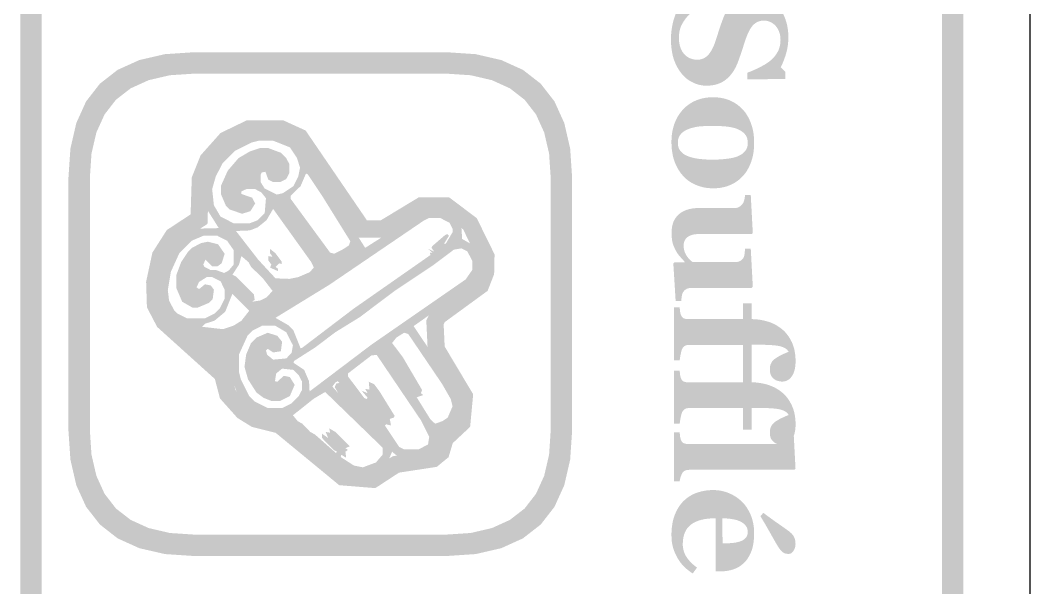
# Model space of a CAD drawing. Header units: millimetres. Extents: x 6 to 297, y 55 to 451.
# Drawn here: x 275.2 to 294.04, y 336.51 to 347.1 of the extents above; entities that cross this region are included whole.
import ezdxf

# ---------------------------------------------------------------- set-up
doc = ezdxf.new("R2010")
doc.units = ezdxf.units.MM
doc.layers.add('CUT', color=1, linetype='Continuous')
doc.layers.add('RASTER', color=7, linetype='Continuous')

msp = doc.modelspace()

# ---------------------------------------------------------------- hatches: boundary and pattern name
at = {"layer": 'RASTER'}
h = msp.add_hatch(color=7, dxfattribs=at)
h.paths.add_polyline_path([(290.6, 383), (291.116, 382.966), (291.563, 382.862), (291.941, 382.691), (292.25, 382.45), (292.491, 382.141), (292.663, 381.763), (292.766, 381.316), (292.8, 380.8), (292.8, 323.6), (292.766, 323.084), (292.662, 322.638), (292.491, 322.259), (292.25, 321.95), (291.941, 321.709), (291.563, 321.537), (291.116, 321.434), (290.6, 321.4), (277.4, 321.4), (276.884, 321.434), (276.438, 321.537), (276.059, 321.709), (275.75, 321.95), (275.509, 322.259), (275.338, 322.638), (275.234, 323.084), (275.2, 323.6), (275.2, 380.8), (275.234, 381.316), (275.338, 381.763), (275.509, 382.141), (275.75, 382.45), (276.059, 382.691), (276.438, 382.862), (276.884, 382.966), (277.4, 383)])
h.paths.add_polyline_path([(290.6, 382.6), (277.4, 382.6), (276.978, 382.572), (276.612, 382.488), (276.303, 382.347), (276.05, 382.15), (275.853, 381.897), (275.713, 381.588), (275.628, 381.222), (275.6, 380.8), (275.6, 323.6), (275.628, 323.178), (275.713, 322.813), (275.853, 322.503), (276.05, 322.25), (276.303, 322.053), (276.612, 321.912), (276.978, 321.828), (277.4, 321.8), (290.6, 321.8), (291.022, 321.828), (291.388, 321.912), (291.697, 322.053), (291.95, 322.25), (292.147, 322.503), (292.287, 322.813), (292.372, 323.178), (292.4, 323.6), (292.4, 380.8), (292.372, 381.222), (292.287, 381.588), (292.147, 381.897), (291.95, 382.15), (291.697, 382.347), (291.388, 382.488), (291.022, 382.572), (290.6, 382.6)], flags=0)
for points in [[(287.344, 346.738), (287.345, 346.785), (287.347, 346.831), (287.351, 346.877), (287.356, 346.922), (287.363, 346.966), (287.371, 347.009), (287.38, 347.051), (287.391, 347.093), (287.403, 347.133), (287.416, 347.172), (287.429, 347.209), (287.442, 347.245), (287.457, 347.279), (287.471, 347.312), (287.487, 347.343), (287.503, 347.372), (287.4, 347.473), (287.4, 347.597), (288.151, 347.617), (288.151, 347.491), (288.125, 347.48), (288.097, 347.468), (288.07, 347.455), (288.042, 347.442), (288.013, 347.428), (287.984, 347.414), (287.955, 347.398), (287.926, 347.382), (287.897, 347.365), (287.868, 347.348), (287.84, 347.33), (287.813, 347.311), (287.787, 347.292), (287.762, 347.272), (287.737, 347.251), (287.713, 347.23), (287.69, 347.207), (287.667, 347.184), (287.645, 347.16), (287.624, 347.135), (287.605, 347.11), (287.587, 347.084), (287.57, 347.057), (287.554, 347.03), (287.539, 347.002), (287.527, 346.972), (287.516, 346.942), (287.508, 346.91), (287.501, 346.877), (287.496, 346.843), (287.493, 346.808), (287.492, 346.771), (287.494, 346.723), (287.498, 346.677), (287.506, 346.635), (287.517, 346.595), (287.53, 346.559), (287.547, 346.525), (287.567, 346.494), (287.59, 346.466), (287.615, 346.441), (287.642, 346.419), (287.67, 346.401), (287.7, 346.386), (287.731, 346.375), (287.764, 346.366), (287.799, 346.361), (287.835, 346.36), (287.865, 346.361), (287.893, 346.365), (287.921, 346.372), (287.947, 346.382), (287.972, 346.395), (287.996, 346.41), (288.018, 346.429), (288.039, 346.45), (288.06, 346.474), (288.079, 346.501), (288.098, 346.531), (288.116, 346.565), (288.134, 346.601), (288.151, 346.641), (288.167, 346.683), (288.182, 346.729), (288.192, 346.759), (288.202, 346.789), (288.211, 346.818), (288.22, 346.847), (288.229, 346.875), (288.238, 346.902), (288.247, 346.929), (288.255, 346.955), (288.264, 346.981), (288.272, 347.006), (288.281, 347.031), (288.29, 347.055), (288.298, 347.079), (288.307, 347.103), (288.316, 347.126), (288.324, 347.149), (288.346, 347.2), (288.371, 347.247), (288.397, 347.291), (288.426, 347.332), (288.457, 347.369), (288.49, 347.403), (288.525, 347.433), (288.563, 347.46), (288.602, 347.484), (288.643, 347.505), (288.685, 347.523), (288.728, 347.537), (288.771, 347.548), (288.817, 347.556), (288.863, 347.561), (288.91, 347.562), (288.941, 347.561), (288.97, 347.559), (289, 347.555), (289.029, 347.549), (289.059, 347.542), (289.087, 347.533), (289.116, 347.522), (289.144, 347.51), (289.172, 347.496), (289.199, 347.48), (289.225, 347.463), (289.25, 347.445), (289.275, 347.425), (289.299, 347.403), (289.323, 347.38), (289.345, 347.356), (289.366, 347.331), (289.385, 347.304), (289.404, 347.276), (289.421, 347.246), (289.438, 347.214), (289.453, 347.18), (289.468, 347.145), (289.482, 347.108), (289.494, 347.07), (289.505, 347.031), (289.514, 346.991), (289.521, 346.951), (289.527, 346.909), (289.531, 346.867), (289.533, 346.824), (289.534, 346.78), (289.534, 346.737), (289.531, 346.695), (289.528, 346.654), (289.522, 346.613), (289.516, 346.573), (289.507, 346.533), (289.498, 346.494), (289.487, 346.456), (289.475, 346.42), (289.463, 346.385), (289.451, 346.352), (289.439, 346.322), (289.427, 346.293), (289.415, 346.266), (289.403, 346.242), (289.391, 346.219), (289.479, 346.13), (289.479, 346.002), (288.77, 345.991), (288.77, 346.117), (288.798, 346.128), (288.827, 346.139), (288.856, 346.152), (288.885, 346.164), (288.914, 346.177), (288.944, 346.191), (288.974, 346.205), (289.003, 346.22), (289.032, 346.235), (289.06, 346.25), (289.087, 346.265), (289.113, 346.281), (289.137, 346.297), (289.16, 346.312), (289.181, 346.329), (289.202, 346.345), (289.222, 346.363), (289.242, 346.382), (289.261, 346.402), (289.278, 346.422), (289.295, 346.443), (289.31, 346.465), (289.324, 346.487), (289.337, 346.511), (289.349, 346.534), (289.359, 346.559), (289.368, 346.585), (289.375, 346.612), (289.381, 346.64), (289.385, 346.669), (289.387, 346.699), (289.388, 346.73), (289.386, 346.769), (289.382, 346.806), (289.375, 346.841), (289.365, 346.874), (289.353, 346.905), (289.338, 346.935), (289.319, 346.963), (289.298, 346.989), (289.275, 347.012), (289.251, 347.033), (289.225, 347.05), (289.198, 347.064), (289.17, 347.075), (289.141, 347.083), (289.11, 347.088), (289.077, 347.089), (289.047, 347.088), (289.018, 347.084), (288.99, 347.077), (288.964, 347.067), (288.939, 347.055), (288.916, 347.04), (288.894, 347.022), (288.874, 347.002), (288.854, 346.979), (288.835, 346.952), (288.817, 346.923), (288.799, 346.89), (288.782, 346.855), (288.766, 346.816), (288.75, 346.775), (288.734, 346.73), (288.725, 346.703), (288.716, 346.676), (288.707, 346.648), (288.698, 346.621), (288.689, 346.593), (288.68, 346.565), (288.67, 346.537), (288.661, 346.509), (288.652, 346.481), (288.643, 346.454), (288.634, 346.428), (288.625, 346.403), (288.617, 346.378), (288.608, 346.354), (288.599, 346.331), (288.591, 346.308), (288.569, 346.257), (288.546, 346.209), (288.521, 346.163), (288.493, 346.121), (288.464, 346.083), (288.433, 346.047), (288.4, 346.015), (288.365, 345.985), (288.327, 345.959), (288.288, 345.937), (288.247, 345.918), (288.203, 345.902), (288.157, 345.89), (288.109, 345.882), (288.059, 345.877), (288.006, 345.875), (287.973, 345.876), (287.94, 345.879), (287.907, 345.884), (287.874, 345.891), (287.841, 345.899), (287.809, 345.91), (287.777, 345.923), (287.746, 345.938), (287.715, 345.954), (287.685, 345.972), (287.657, 345.991), (287.63, 346.012), (287.605, 346.034), (287.581, 346.057), (287.558, 346.082), (287.536, 346.108), (287.514, 346.138), (287.493, 346.169), (287.473, 346.201), (287.455, 346.234), (287.437, 346.269), (287.422, 346.304), (287.407, 346.341), (287.394, 346.379), (287.382, 346.418), (287.372, 346.459), (287.364, 346.501), (287.357, 346.545), (287.351, 346.591), (287.347, 346.638), (287.345, 346.687), (287.344, 346.738)], [(287.431, 341.86), (287.388, 342.558), (287.409, 342.58), (287.601, 342.58), (287.601, 342.589), (287.589, 342.602), (287.578, 342.614), (287.567, 342.626), (287.556, 342.638), (287.545, 342.651), (287.534, 342.663), (287.523, 342.675), (287.512, 342.687), (287.501, 342.699), (287.491, 342.712), (287.481, 342.725), (287.471, 342.739), (287.461, 342.753), (287.452, 342.768), (287.443, 342.784), (287.434, 342.8), (287.424, 342.819), (287.415, 342.837), (287.407, 342.855), (287.399, 342.873), (287.392, 342.89), (287.386, 342.908), (287.38, 342.925), (287.375, 342.941), (287.371, 342.959), (287.367, 342.979), (287.363, 343), (287.361, 343.023), (287.359, 343.049), (287.357, 343.076), (287.356, 343.105), (287.356, 343.136), (287.358, 343.189), (287.364, 343.24), (287.375, 343.287), (287.389, 343.331), (287.408, 343.372), (287.431, 343.409), (287.458, 343.444), (287.489, 343.475), (287.524, 343.502), (287.563, 343.526), (287.605, 343.547), (287.65, 343.563), (287.699, 343.576), (287.751, 343.585), (287.807, 343.591), (287.866, 343.593), (288.525, 343.593), (288.539, 343.593), (288.552, 343.594), (288.565, 343.596), (288.577, 343.598), (288.588, 343.601), (288.599, 343.605), (288.609, 343.609), (288.618, 343.615), (288.627, 343.62), (288.635, 343.626), (288.644, 343.633), (288.652, 343.64), (288.66, 343.648), (288.667, 343.656), (288.675, 343.664), (288.682, 343.673), (288.687, 343.681), (288.692, 343.689), (288.696, 343.698), (288.701, 343.707), (288.704, 343.717), (288.708, 343.727), (288.711, 343.738), (288.713, 343.749), (288.716, 343.761), (288.718, 343.772), (288.719, 343.783), (288.721, 343.794), (288.723, 343.804), (288.724, 343.815), (288.725, 343.825), (288.726, 343.834), (288.833, 343.834), (288.871, 343.124), (288.849, 343.108), (287.875, 343.108), (287.838, 343.107), (287.804, 343.104), (287.773, 343.1), (287.744, 343.093), (287.717, 343.085), (287.693, 343.075), (287.671, 343.063), (287.652, 343.05), (287.635, 343.035), (287.621, 343.018), (287.608, 343), (287.598, 342.981), (287.59, 342.961), (287.585, 342.939), (287.581, 342.916), (287.58, 342.891), (287.581, 342.865), (287.584, 342.84), (287.588, 342.816), (287.594, 342.792), (287.601, 342.769), (287.611, 342.747), (287.622, 342.725), (287.634, 342.704), (287.648, 342.684), (287.662, 342.666), (287.676, 342.648), (287.69, 342.633), (287.705, 342.618), (287.72, 342.605), (287.735, 342.594), (287.75, 342.583), (288.54, 342.583), (288.552, 342.584), (288.564, 342.584), (288.576, 342.586), (288.587, 342.588), (288.598, 342.591), (288.609, 342.594), (288.619, 342.598), (288.629, 342.602), (288.639, 342.607), (288.648, 342.613), (288.657, 342.619), (288.665, 342.626), (288.673, 342.633), (288.68, 342.641), (288.687, 342.649), (288.693, 342.658), (288.698, 342.665), (288.702, 342.673), (288.705, 342.681), (288.708, 342.69), (288.711, 342.7), (288.713, 342.71), (288.715, 342.722), (288.717, 342.733), (288.718, 342.746), (288.72, 342.758), (288.721, 342.771), (288.722, 342.783), (288.723, 342.796), (288.724, 342.808), (288.725, 342.821), (288.726, 342.834), (288.833, 342.834), (288.871, 342.123), (288.849, 342.101), (287.718, 342.101), (287.705, 342.101), (287.693, 342.1), (287.682, 342.098), (287.67, 342.096), (287.66, 342.093), (287.65, 342.09), (287.64, 342.086), (287.631, 342.081), (287.622, 342.075), (287.613, 342.069), (287.605, 342.063), (287.598, 342.056), (287.59, 342.048), (287.583, 342.039), (287.576, 342.03), (287.57, 342.021), (287.566, 342.014), (287.562, 342.006), (287.558, 341.998), (287.555, 341.989), (287.552, 341.979), (287.55, 341.97), (287.548, 341.959), (287.546, 341.948), (287.544, 341.937), (287.543, 341.926), (287.542, 341.915), (287.54, 341.904), (287.54, 341.893), (287.539, 341.882), (287.538, 341.871), (287.538, 341.86)], [(289.42, 340.355), (289.411, 340.355), (289.401, 340.356), (289.392, 340.357), (289.382, 340.358), (289.371, 340.36), (289.361, 340.362), (289.35, 340.364), (289.339, 340.367), (289.329, 340.37), (289.318, 340.374), (289.308, 340.378), (289.299, 340.382), (289.29, 340.387), (289.281, 340.393), (289.273, 340.399), (289.265, 340.405), (289.256, 340.413), (289.248, 340.421), (289.24, 340.429), (289.233, 340.438), (289.226, 340.446), (289.22, 340.455), (289.214, 340.465), (289.209, 340.474), (289.205, 340.484), (289.201, 340.495), (289.197, 340.508), (289.195, 340.522), (289.193, 340.536), (289.191, 340.552), (289.19, 340.57), (289.19, 340.588), (289.191, 340.616), (289.195, 340.643), (289.201, 340.668), (289.21, 340.691), (289.222, 340.713), (289.235, 340.734), (289.252, 340.753), (289.271, 340.77), (289.292, 340.786), (289.318, 340.803), (289.346, 340.82), (289.378, 340.838), (289.413, 340.856), (289.452, 340.874), (289.493, 340.892), (289.539, 340.91), (289.531, 340.925), (289.521, 340.938), (289.509, 340.951), (289.494, 340.964), (289.477, 340.975), (289.457, 340.986), (289.435, 340.996), (289.41, 341.006), (289.38, 341.014), (289.343, 341.022), (289.298, 341.028), (289.246, 341.033), (289.186, 341.037), (289.119, 341.04), (289.045, 341.042), (288.963, 341.042), (288.847, 341.042), (288.847, 340.638), (288.689, 340.638), (288.689, 341.039), (287.68, 341.039), (287.666, 341.039), (287.653, 341.038), (287.641, 341.036), (287.629, 341.033), (287.618, 341.029), (287.609, 341.025), (287.599, 341.019), (287.591, 341.013), (287.584, 341.006), (287.576, 340.999), (287.57, 340.991), (287.564, 340.983), (287.558, 340.974), (287.553, 340.964), (287.549, 340.955), (287.545, 340.944), (287.542, 340.935), (287.539, 340.925), (287.536, 340.915), (287.533, 340.903), (287.531, 340.892), (287.528, 340.879), (287.525, 340.866), (287.522, 340.852), (287.52, 340.838), (287.517, 340.824), (287.515, 340.811), (287.513, 340.798), (287.511, 340.785), (287.51, 340.773), (287.508, 340.761), (287.507, 340.749), (287.4, 340.749), (287.4, 341.738), (287.507, 341.738), (287.508, 341.729), (287.508, 341.719), (287.509, 341.71), (287.51, 341.701), (287.511, 341.691), (287.512, 341.682), (287.513, 341.673), (287.514, 341.664), (287.515, 341.655), (287.517, 341.647), (287.518, 341.638), (287.52, 341.63), (287.522, 341.622), (287.524, 341.615), (287.526, 341.607), (287.529, 341.6), (287.534, 341.589), (287.539, 341.579), (287.544, 341.569), (287.55, 341.561), (287.557, 341.554), (287.564, 341.547), (287.571, 341.541), (287.579, 341.537), (287.588, 341.533), (287.597, 341.529), (287.607, 341.526), (287.618, 341.524), (287.629, 341.522), (287.641, 341.521), (287.653, 341.52), (287.667, 341.52), (288.689, 341.52), (288.689, 341.817), (288.847, 341.817), (288.847, 341.52), (288.886, 341.519), (288.925, 341.517), (288.963, 341.513), (289.002, 341.508), (289.039, 341.502), (289.077, 341.494), (289.114, 341.485), (289.151, 341.474), (289.188, 341.462), (289.223, 341.449), (289.257, 341.433), (289.291, 341.417), (289.323, 341.398), (289.354, 341.378), (289.385, 341.357), (289.414, 341.334), (289.442, 341.31), (289.469, 341.284), (289.494, 341.256), (289.517, 341.227), (289.54, 341.196), (289.561, 341.162), (289.58, 341.127), (289.599, 341.091), (289.615, 341.052), (289.629, 341.012), (289.642, 340.97), (289.651, 340.927), (289.659, 340.881), (289.665, 340.835), (289.668, 340.786), (289.669, 340.736), (289.668, 340.692), (289.665, 340.65), (289.659, 340.611), (289.652, 340.575), (289.642, 340.541), (289.63, 340.51), (289.616, 340.481), (289.6, 340.455), (289.582, 340.432), (289.563, 340.411), (289.543, 340.394), (289.521, 340.38), (289.498, 340.369), (289.473, 340.361), (289.447, 340.357), (289.42, 340.355)], [(289.42, 339.176), (289.411, 339.176), (289.401, 339.177), (289.392, 339.178), (289.382, 339.179), (289.371, 339.181), (289.361, 339.183), (289.35, 339.185), (289.339, 339.188), (289.329, 339.191), (289.318, 339.195), (289.308, 339.199), (289.299, 339.203), (289.29, 339.208), (289.281, 339.214), (289.273, 339.22), (289.265, 339.226), (289.256, 339.234), (289.248, 339.242), (289.24, 339.25), (289.233, 339.258), (289.226, 339.267), (289.22, 339.276), (289.214, 339.285), (289.209, 339.295), (289.205, 339.305), (289.201, 339.316), (289.197, 339.329), (289.195, 339.342), (289.193, 339.357), (289.191, 339.373), (289.19, 339.391), (289.19, 339.409), (289.191, 339.437), (289.195, 339.464), (289.201, 339.489), (289.21, 339.512), (289.222, 339.534), (289.235, 339.555), (289.252, 339.573), (289.271, 339.591), (289.292, 339.607), (289.318, 339.624), (289.346, 339.641), (289.378, 339.659), (289.413, 339.676), (289.452, 339.694), (289.493, 339.713), (289.539, 339.731), (289.531, 339.746), (289.521, 339.759), (289.509, 339.772), (289.494, 339.784), (289.477, 339.796), (289.457, 339.807), (289.435, 339.817), (289.41, 339.826), (289.38, 339.835), (289.343, 339.842), (289.298, 339.849), (289.246, 339.854), (289.186, 339.858), (289.119, 339.861), (289.045, 339.863), (288.963, 339.863), (288.847, 339.863), (288.847, 339.459), (288.689, 339.459), (288.689, 339.86), (287.68, 339.86), (287.666, 339.86), (287.653, 339.859), (287.641, 339.856), (287.629, 339.854), (287.618, 339.85), (287.609, 339.845), (287.599, 339.84), (287.591, 339.834), (287.584, 339.827), (287.576, 339.82), (287.57, 339.812), (287.564, 339.803), (287.558, 339.795), (287.553, 339.785), (287.549, 339.775), (287.545, 339.765), (287.542, 339.756), (287.539, 339.746), (287.536, 339.735), (287.533, 339.724), (287.531, 339.712), (287.528, 339.7), (287.525, 339.687), (287.522, 339.673), (287.52, 339.659), (287.517, 339.645), (287.515, 339.631), (287.513, 339.618), (287.511, 339.606), (287.51, 339.594), (287.508, 339.582), (287.507, 339.57), (287.4, 339.57), (287.4, 340.559), (287.507, 340.559), (287.508, 340.549), (287.508, 340.54), (287.509, 340.531), (287.51, 340.521), (287.511, 340.512), (287.512, 340.503), (287.513, 340.494), (287.514, 340.485), (287.515, 340.476), (287.517, 340.467), (287.518, 340.459), (287.52, 340.451), (287.522, 340.443), (287.524, 340.436), (287.526, 340.428), (287.529, 340.421), (287.534, 340.41), (287.539, 340.4), (287.544, 340.39), (287.55, 340.382), (287.557, 340.374), (287.564, 340.368), (287.571, 340.362), (287.579, 340.357), (287.588, 340.354), (287.597, 340.35), (287.607, 340.347), (287.618, 340.345), (287.629, 340.343), (287.641, 340.342), (287.653, 340.341), (287.667, 340.341), (288.689, 340.341), (288.689, 340.638), (288.847, 340.638), (288.847, 340.341), (288.886, 340.34), (288.925, 340.338), (288.963, 340.334), (289.002, 340.329), (289.039, 340.323), (289.077, 340.315), (289.114, 340.306), (289.151, 340.295), (289.188, 340.283), (289.223, 340.269), (289.257, 340.254), (289.291, 340.237), (289.323, 340.219), (289.354, 340.199), (289.385, 340.178), (289.414, 340.155), (289.442, 340.131), (289.469, 340.105), (289.494, 340.077), (289.517, 340.048), (289.54, 340.016), (289.561, 339.983), (289.58, 339.948), (289.599, 339.911), (289.615, 339.873), (289.629, 339.833), (289.642, 339.791), (289.651, 339.747), (289.659, 339.702), (289.665, 339.655), (289.668, 339.607), (289.669, 339.557), (289.668, 339.513), (289.665, 339.471), (289.659, 339.432), (289.652, 339.396), (289.642, 339.362), (289.63, 339.331), (289.616, 339.302), (289.6, 339.276), (289.582, 339.252), (289.563, 339.232), (289.543, 339.215), (289.521, 339.201), (289.498, 339.19), (289.473, 339.182), (289.447, 339.178), (289.42, 339.176)], [(287.4, 338.491), (287.4, 339.409), (287.507, 339.409), (287.508, 339.399), (287.508, 339.39), (287.509, 339.381), (287.51, 339.371), (287.511, 339.362), (287.512, 339.353), (287.513, 339.344), (287.514, 339.335), (287.515, 339.326), (287.517, 339.318), (287.518, 339.309), (287.52, 339.301), (287.522, 339.293), (287.524, 339.286), (287.526, 339.278), (287.529, 339.271), (287.534, 339.26), (287.539, 339.25), (287.544, 339.24), (287.55, 339.232), (287.557, 339.224), (287.564, 339.218), (287.571, 339.212), (287.579, 339.208), (287.588, 339.204), (287.597, 339.2), (287.607, 339.197), (287.618, 339.195), (287.629, 339.193), (287.641, 339.192), (287.653, 339.191), (287.667, 339.191), (289.29, 339.191), (289.303, 339.191), (289.317, 339.192), (289.33, 339.194), (289.343, 339.196), (289.356, 339.2), (289.369, 339.203), (289.381, 339.208), (289.393, 339.213), (289.404, 339.219), (289.415, 339.226), (289.425, 339.233), (289.435, 339.24), (289.444, 339.248), (289.452, 339.256), (289.459, 339.265), (289.465, 339.274), (289.47, 339.282), (289.475, 339.291), (289.48, 339.3), (289.484, 339.311), (289.489, 339.323), (289.493, 339.335), (289.498, 339.348), (289.502, 339.363), (289.506, 339.377), (289.51, 339.392), (289.513, 339.405), (289.516, 339.419), (289.518, 339.432), (289.52, 339.444), (289.522, 339.456), (289.523, 339.468), (289.629, 339.468), (289.668, 338.731), (289.644, 338.709), (287.686, 338.709), (287.672, 338.708), (287.66, 338.708), (287.648, 338.706), (287.637, 338.704), (287.626, 338.701), (287.616, 338.698), (287.606, 338.694), (287.598, 338.69), (287.59, 338.685), (287.582, 338.679), (287.575, 338.672), (287.568, 338.665), (287.561, 338.657), (287.555, 338.648), (287.55, 338.638), (287.545, 338.628), (287.542, 338.621), (287.539, 338.613), (287.536, 338.606), (287.533, 338.598), (287.53, 338.59), (287.527, 338.583), (287.524, 338.575), (287.522, 338.567), (287.519, 338.558), (287.517, 338.55), (287.515, 338.541), (287.513, 338.532), (287.511, 338.522), (287.509, 338.512), (287.508, 338.501), (287.507, 338.491)]]:
    msp.add_hatch(color=7, dxfattribs=at).paths.add_polyline_path(points)
h = msp.add_hatch(color=7, dxfattribs=at)
h.paths.add_polyline_path([(283.15, 346.5), (283.701, 346.463), (284.178, 346.353), (284.582, 346.17), (284.913, 345.913), (285.17, 345.582), (285.353, 345.178), (285.463, 344.701), (285.5, 344.15), (285.5, 339.45), (285.463, 338.899), (285.353, 338.422), (285.17, 338.018), (284.913, 337.688), (284.582, 337.43), (284.178, 337.247), (283.701, 337.137), (283.15, 337.1), (278.45, 337.1), (277.899, 337.137), (277.422, 337.247), (277.018, 337.43), (276.688, 337.688), (276.43, 338.018), (276.247, 338.422), (276.137, 338.899), (276.1, 339.45), (276.1, 344.15), (276.137, 344.701), (276.247, 345.178), (276.43, 345.582), (276.688, 345.913), (277.018, 346.17), (277.422, 346.353), (277.899, 346.463), (278.45, 346.5)])
h.paths.add_polyline_path([(283.15, 346.1), (278.45, 346.1), (277.993, 346.07), (277.597, 345.978), (277.262, 345.826), (276.987, 345.613), (276.774, 345.338), (276.622, 345.003), (276.53, 344.607), (276.5, 344.15), (276.5, 339.45), (276.53, 338.993), (276.622, 338.597), (276.774, 338.262), (276.987, 337.987), (277.262, 337.774), (277.597, 337.622), (277.993, 337.53), (278.45, 337.5), (283.15, 337.5), (283.607, 337.53), (284.003, 337.622), (284.338, 337.774), (284.613, 337.987), (284.826, 338.262), (284.978, 338.597), (285.07, 338.993), (285.1, 339.45), (285.1, 344.15), (285.07, 344.607), (284.978, 345.003), (284.826, 345.338), (284.613, 345.613), (284.338, 345.826), (284.003, 345.978), (283.607, 346.07), (283.15, 346.1)], flags=0)
h = msp.add_hatch(color=7, dxfattribs=at)
h.paths.add_polyline_path([(288.68, 344.183), (288.654, 344.157), (288.627, 344.132), (288.599, 344.109), (288.569, 344.087), (288.538, 344.067), (288.506, 344.049), (288.473, 344.032), (288.439, 344.017), (288.403, 344.004), (288.367, 343.992), (288.33, 343.983), (288.292, 343.975), (288.254, 343.968), (288.214, 343.964), (288.175, 343.961), (288.134, 343.96), (288.094, 343.961), (288.054, 343.964), (288.015, 343.968), (287.976, 343.974), (287.938, 343.982), (287.9, 343.992), (287.863, 344.003), (287.827, 344.017), (287.792, 344.032), (287.757, 344.048), (287.725, 344.066), (287.693, 344.086), (287.663, 344.107), (287.634, 344.13), (287.606, 344.155), (287.58, 344.181), (287.554, 344.211), (287.528, 344.242), (287.505, 344.275), (287.483, 344.308), (287.463, 344.344), (287.444, 344.38), (287.427, 344.418), (287.412, 344.458), (287.398, 344.498), (287.386, 344.541), (287.376, 344.584), (287.368, 344.63), (287.361, 344.676), (287.357, 344.724), (287.354, 344.774), (287.353, 344.825), (287.354, 344.869), (287.356, 344.912), (287.36, 344.955), (287.366, 344.996), (287.373, 345.037), (287.382, 345.077), (287.392, 345.115), (287.404, 345.153), (287.418, 345.19), (287.433, 345.226), (287.45, 345.261), (287.468, 345.295), (287.489, 345.328), (287.51, 345.359), (287.533, 345.39), (287.558, 345.419), (287.583, 345.446), (287.61, 345.472), (287.638, 345.496), (287.668, 345.519), (287.699, 345.54), (287.731, 345.56), (287.765, 345.578), (287.801, 345.595), (287.837, 345.61), (287.875, 345.623), (287.914, 345.634), (287.954, 345.643), (287.994, 345.65), (288.036, 345.655), (288.079, 345.658), (288.124, 345.659), (288.167, 345.659), (288.209, 345.656), (288.25, 345.652), (288.29, 345.645), (288.328, 345.637), (288.365, 345.628), (288.402, 345.616), (288.436, 345.603), (288.47, 345.588), (288.503, 345.571), (288.535, 345.553), (288.566, 345.533), (288.596, 345.511), (288.625, 345.487), (288.653, 345.461), (288.68, 345.434), (288.705, 345.406), (288.729, 345.377), (288.751, 345.345), (288.771, 345.313), (288.79, 345.279), (288.808, 345.243), (288.824, 345.205), (288.839, 345.167), (288.852, 345.126), (288.864, 345.085), (288.874, 345.042), (288.882, 344.998), (288.888, 344.953), (288.892, 344.907), (288.895, 344.86), (288.896, 344.811), (288.895, 344.761), (288.892, 344.712), (288.888, 344.664), (288.882, 344.619), (288.874, 344.574), (288.864, 344.531), (288.852, 344.49), (288.839, 344.45), (288.824, 344.412), (288.808, 344.375), (288.79, 344.34), (288.771, 344.305), (288.751, 344.273), (288.729, 344.241), (288.705, 344.211), (288.68, 344.183)])
h.paths.add_polyline_path([(287.665, 344.558), (287.686, 344.55), (287.708, 344.543), (287.732, 344.536), (287.756, 344.53), (287.781, 344.524), (287.808, 344.519), (287.836, 344.514), (287.864, 344.51), (287.894, 344.507), (287.925, 344.504), (287.958, 344.501), (287.991, 344.499), (288.026, 344.497), (288.062, 344.496), (288.099, 344.495), (288.137, 344.495), (288.163, 344.495), (288.19, 344.496), (288.218, 344.497), (288.247, 344.499), (288.276, 344.501), (288.307, 344.503), (288.339, 344.506), (288.371, 344.51), (288.403, 344.513), (288.434, 344.518), (288.462, 344.523), (288.489, 344.528), (288.514, 344.534), (288.538, 344.54), (288.559, 344.546), (288.579, 344.554), (288.602, 344.563), (288.623, 344.573), (288.643, 344.584), (288.662, 344.595), (288.679, 344.608), (288.695, 344.621), (288.71, 344.636), (288.724, 344.651), (288.737, 344.667), (288.747, 344.684), (288.756, 344.702), (288.764, 344.721), (288.77, 344.742), (288.774, 344.763), (288.776, 344.785), (288.777, 344.808), (288.776, 344.834), (288.773, 344.858), (288.769, 344.881), (288.763, 344.902), (288.755, 344.922), (288.745, 344.941), (288.733, 344.958), (288.72, 344.975), (288.705, 344.99), (288.689, 345.004), (288.672, 345.017), (288.654, 345.03), (288.635, 345.041), (288.615, 345.052), (288.594, 345.062), (288.572, 345.071), (288.551, 345.078), (288.528, 345.085), (288.505, 345.091), (288.481, 345.097), (288.456, 345.102), (288.431, 345.106), (288.404, 345.11), (288.376, 345.113), (288.348, 345.116), (288.32, 345.118), (288.291, 345.12), (288.262, 345.122), (288.233, 345.123), (288.203, 345.124), (288.173, 345.125), (288.143, 345.125), (288.104, 345.125), (288.066, 345.124), (288.031, 345.123), (287.997, 345.122), (287.965, 345.121), (287.934, 345.119), (287.905, 345.117), (287.878, 345.115), (287.852, 345.112), (287.826, 345.108), (287.8, 345.103), (287.773, 345.097), (287.747, 345.09), (287.721, 345.083), (287.694, 345.074), (287.668, 345.065), (287.646, 345.056), (287.625, 345.046), (287.605, 345.035), (287.587, 345.024), (287.569, 345.011), (287.553, 344.998), (287.538, 344.983), (287.525, 344.968), (287.512, 344.952), (287.501, 344.934), (287.492, 344.916), (287.485, 344.897), (287.479, 344.876), (287.475, 344.855), (287.473, 344.832), (287.472, 344.808), (287.473, 344.787), (287.475, 344.766), (287.479, 344.746), (287.484, 344.727), (287.491, 344.708), (287.499, 344.691), (287.509, 344.674), (287.521, 344.658), (287.534, 344.642), (287.548, 344.628), (287.564, 344.614), (287.581, 344.601), (287.6, 344.589), (287.62, 344.578), (287.642, 344.567), (287.665, 344.558)], flags=0)
h = msp.add_hatch(color=7, dxfattribs=at)
h.paths.add_polyline_path([(284.052, 342.728), (284.044, 342.359), (283.923, 342.048), (283.122, 341.464), (283.102, 341.425), (283.121, 341.009), (283.653, 340.118), (283.596, 339.51), (283.272, 339.207), (283.193, 338.944), (282.974, 338.764), (282.269, 338.656), (281.827, 338.367), (281.153, 338.422), (279.967, 339.399), (279.523, 339.51), (279.254, 339.676), (278.928, 340.04), (278.833, 340.403), (277.756, 341.374), (277.565, 341.74), (277.55, 342.218), (277.667, 342.761), (277.936, 343.182), (278.38, 343.474), (278.402, 344.165), (278.567, 344.576), (278.938, 344.992), (279.428, 345.229), (280.109, 345.229), (280.526, 345.039), (281.672, 343.361), (281.925, 343.361), (282.634, 343.79), (283.208, 343.79), (283.72, 343.403)])
h.paths.add_polyline_path([(283.73, 342.657), (283.466, 343.194), (283.101, 343.47), (282.724, 343.47), (282.014, 343.041), (281.503, 343.041), (280.312, 344.785), (280.039, 344.909), (279.502, 344.909), (279.135, 344.732), (278.843, 344.405), (278.72, 344.099), (278.695, 343.297), (278.169, 342.952), (277.968, 342.637), (277.871, 342.189), (277.883, 341.823), (278.013, 341.573), (279.119, 340.576), (279.218, 340.196), (279.462, 339.924), (279.648, 339.808), (280.115, 339.692), (281.279, 338.733), (281.743, 338.695), (282.152, 338.962), (282.839, 339.067), (282.915, 339.129), (282.99, 339.381), (283.289, 339.661), (283.325, 340.044), (282.806, 340.914), (282.778, 341.496), (282.872, 341.678), (283.658, 342.252), (283.725, 342.423), (283.73, 342.657)], flags=0)
h = msp.add_hatch(color=7, dxfattribs=at)
h.paths.add_polyline_path([(283.794, 342.662), (283.804, 342.438), (283.68, 342.194), (282.542, 341.39), (283.245, 340.339), (283.402, 340.027), (283.402, 339.76), (283.312, 339.582), (283.245, 339.515), (283.024, 339.401), (283, 339.19), (282.91, 339.046), (282.666, 338.923), (282.364, 338.923), (282.22, 338.98), (282.14, 339.046), (282.039, 338.812), (281.939, 338.712), (281.628, 338.588), (281.393, 338.621), (281.115, 338.779), (280.064, 339.669), (279.82, 339.693), (279.619, 339.76), (279.475, 339.85), (279.274, 340.084), (279.093, 340.54), (278.906, 340.687), (278.725, 340.874), (278.638, 340.921), (278.39, 341.176), (278.303, 341.223), (277.935, 341.591), (277.811, 341.835), (277.811, 342.304), (277.911, 342.639), (278.069, 342.917), (278.203, 343.051), (278.414, 343.175), (278.514, 343.208), (278.906, 343.218), (278.681, 343.576), (278.615, 343.811), (278.648, 344.078), (278.805, 344.457), (278.872, 344.557), (279.174, 344.825), (279.518, 344.982), (279.686, 344.982), (279.753, 345.016), (280.121, 344.949), (280.399, 344.792), (281.638, 342.85), (282.24, 343.231), (282.488, 343.419), (282.733, 343.543), (282.967, 343.576), (283.258, 343.466), (283.345, 343.385), (283.436, 343.208), (283.446, 343.017), (283.68, 342.883)])
h.paths.add_polyline_path([(283.636, 342.605), (283.546, 342.783), (283.436, 342.84), (283.292, 342.816), (282.91, 342.528), (282.187, 342.046), (281.537, 341.557), (281.082, 341.276), (280.7, 340.988), (280.312, 340.741), (280.299, 340.707), (280.499, 340.573), (280.59, 340.362), (280.6, 340.171), (281.752, 341.042), (283.513, 342.261), (283.636, 342.438)], flags=0)
h.paths.add_polyline_path([(283.268, 343.208), (283.211, 343.318), (283.034, 343.409), (282.833, 343.409), (282.722, 343.352), (280.968, 342.16), (279.964, 341.544), (280.198, 341.41), (280.299, 341.31), (280.432, 340.975), (280.466, 340.988), (281.417, 341.711), (282.856, 342.716), (282.843, 342.763), (282.89, 342.763), (282.81, 342.83), (282.923, 342.783), (282.876, 342.85), (282.89, 342.883), (283.124, 343.084), (283.168, 343.108), (283.201, 343.074), (283.111, 342.93), (283.144, 342.93), (283.268, 343.141)], flags=0)
h.paths.add_polyline_path([(283.268, 339.894), (283.235, 340.027), (283.077, 340.305), (282.441, 341.243), (282.364, 341.266), (282.22, 341.176), (282.14, 341.075), (282.341, 340.808), (282.676, 340.238), (282.699, 340.195), (282.676, 340.138), (282.722, 340.104), (282.599, 340.061), (282.856, 339.649), (282.943, 339.569), (283.077, 339.616), (283.178, 339.683)], flags=0)
h.paths.add_polyline_path([(282.833, 339.324), (282.676, 339.636), (281.852, 340.854), (281.752, 340.841), (281.316, 340.506), (281.316, 340.453), (281.618, 340.051), (281.661, 340.027), (281.685, 340.051), (281.571, 340.185), (281.685, 340.138), (281.638, 340.218), (281.718, 340.205), (281.705, 340.352), (281.805, 340.305), (281.906, 340.171), (282.187, 339.716), (282.173, 339.683), (282.096, 339.659), (282.12, 339.535), (282.029, 339.559), (282.006, 339.535), (282.274, 339.134), (282.364, 339.09), (282.632, 339.09), (282.81, 339.18)], flags=0)
h.paths.add_polyline_path([(281.962, 339.123), (280.891, 340.161), (280.68, 340.037), (280.289, 339.726), (280.379, 339.616), (280.466, 339.569), (280.613, 339.415), (280.7, 339.368), (281.092, 339.023), (281.115, 339.046), (281.048, 339.08), (280.834, 339.301), (280.834, 339.381), (280.948, 339.301), (280.901, 339.415), (280.982, 339.401), (280.968, 339.482), (281.082, 339.415), (281.35, 339.147), (281.269, 339.113), (281.316, 339.08), (281.269, 339.046), (281.283, 338.933), (281.192, 338.99), (281.182, 338.946), (281.427, 338.789), (281.594, 338.755), (281.839, 338.846), (281.962, 338.99)], flags=0)
h.paths.add_polyline_path([(281.36, 342.974), (280.834, 343.821), (280.566, 344.222), (280.533, 344.236), (280.432, 344.001), (280.245, 343.821), (280.245, 343.767), (280.982, 342.763), (281.059, 342.739), (281.236, 342.83), (281.336, 342.897)], flags=0)
h.paths.add_polyline_path([(281.159, 340.329), (281.125, 340.362), (281.082, 340.339), (281.025, 340.262), (281.136, 340.138), (281.069, 340.252), (281.102, 340.319)], flags=0)
h.paths.add_polyline_path([(280.68, 342.481), (280.633, 342.582), (279.92, 343.576), (279.796, 343.365), (279.629, 343.231), (279.485, 343.175), (279.227, 343.164), (279.642, 342.629), (279.964, 342.281), (280.222, 342.271), (280.389, 342.304), (280.6, 342.394)], flags=0)
h.paths.add_polyline_path([(280.456, 340.362), (280.399, 340.473), (280.299, 340.573), (280.088, 340.597), (279.977, 340.506), (279.954, 340.362), (279.997, 340.352), (280.121, 340.463), (280.232, 340.439), (280.322, 340.295), (280.232, 340.084), (280.054, 339.994), (279.887, 339.994), (279.743, 340.051), (279.609, 340.151), (279.452, 340.396), (279.385, 340.63), (279.418, 340.864), (279.508, 341.075), (279.609, 341.176), (279.82, 341.266), (279.997, 341.209), (280.088, 341.099), (280.064, 340.921), (279.92, 340.898), (279.82, 340.965), (279.786, 340.931), (279.81, 340.854), (279.92, 340.764), (280.165, 340.787), (280.265, 340.888), (280.289, 341.032), (280.165, 341.276), (279.954, 341.4), (279.719, 341.4), (279.542, 341.31), (279.441, 341.209), (279.284, 340.864), (279.284, 340.53), (279.318, 340.396), (279.475, 340.084), (279.575, 339.984), (279.82, 339.86), (280.088, 339.86), (280.265, 339.95), (280.399, 340.084), (280.456, 340.195)], flags=0)
h.paths.add_polyline_path([(280.422, 344.346), (280.366, 344.524), (280.232, 344.725), (279.92, 344.849), (279.652, 344.849), (279.518, 344.815), (279.207, 344.658), (278.973, 344.423), (278.849, 344.179), (278.782, 343.945), (278.815, 343.643), (278.939, 343.432), (279.184, 343.308), (279.485, 343.308), (279.629, 343.365), (279.763, 343.499), (279.786, 343.777), (279.696, 343.888), (279.585, 343.945), (279.418, 343.945), (279.328, 343.901), (279.328, 343.854), (279.529, 343.787), (279.585, 343.677), (279.495, 343.533), (279.341, 343.486), (279.107, 343.566), (279.04, 343.633), (278.949, 343.844), (278.949, 344.012), (279.073, 344.289), (279.274, 344.524), (279.485, 344.648), (279.686, 344.715), (279.82, 344.715), (280.064, 344.624), (280.165, 344.524), (280.222, 344.413), (280.222, 344.246), (280.165, 344.135), (280.054, 344.078), (279.92, 344.078), (279.83, 344.122), (279.776, 344.269), (279.709, 344.256), (279.686, 344.212), (279.686, 344.078), (279.763, 343.955), (279.987, 343.844), (280.098, 343.868), (280.299, 344.001), (280.389, 344.179)], flags=0)
h.paths.add_polyline_path([(280.078, 342.595), (280.078, 342.548), (280.031, 342.562), (279.964, 342.495), (280.011, 342.461), (280.011, 342.415), (279.863, 342.481), (279.887, 342.538), (279.83, 342.615), (279.83, 342.696), (279.91, 342.682), (279.863, 342.749), (279.863, 342.83), (279.964, 342.749)], flags=0)
h.paths.add_polyline_path([(279.91, 342.046), (279.729, 342.281), (279.508, 342.495), (279.462, 342.582), (279.328, 342.696), (279.284, 342.538), (279.16, 342.348), (279.227, 342.314), (279.562, 341.979), (279.575, 341.879), (279.529, 341.845), (279.686, 341.869), (279.796, 341.926)], flags=0)
h.paths.add_polyline_path([(279.475, 341.678), (279.16, 341.993), (279.026, 341.658), (278.825, 341.49), (278.648, 341.434), (278.591, 341.377), (278.983, 341.333), (279.184, 341.4), (279.328, 341.49)], flags=0)
h.paths.add_polyline_path([(279.184, 342.806), (279.06, 342.984), (278.882, 343.074), (278.615, 343.074), (278.404, 342.984), (278.169, 342.749), (278.012, 342.404), (277.955, 342.06), (277.978, 341.869), (278.069, 341.691), (278.136, 341.624), (278.313, 341.534), (278.648, 341.534), (278.825, 341.624), (278.926, 341.725), (279.016, 341.902), (279.016, 342.07), (278.939, 342.227), (278.782, 342.304), (278.681, 342.304), (278.538, 342.214), (278.491, 342.113), (278.538, 342.08), (278.648, 342.17), (278.758, 342.147), (278.815, 342.07), (278.792, 341.892), (278.725, 341.825), (278.514, 341.735), (278.414, 341.735), (278.223, 341.845), (278.112, 342.103), (278.112, 342.338), (278.203, 342.582), (278.337, 342.783), (278.404, 342.85), (278.581, 342.94), (278.705, 342.964), (278.892, 342.917), (279.016, 342.739), (278.959, 342.562), (278.882, 342.505), (278.782, 342.505), (278.658, 342.629), (278.615, 342.538), (278.638, 342.495), (278.748, 342.438), (278.849, 342.438), (279.006, 342.381), (279.093, 342.428), (279.184, 342.538)], flags=0)
h = msp.add_hatch(color=7, dxfattribs=at)
h.paths.add_polyline_path([(287.75, 336.775), (287.729, 336.788), (287.709, 336.802), (287.689, 336.817), (287.669, 336.832), (287.649, 336.848), (287.63, 336.864), (287.611, 336.881), (287.593, 336.899), (287.574, 336.917), (287.557, 336.936), (287.54, 336.956), (287.524, 336.976), (287.508, 336.997), (287.494, 337.019), (287.479, 337.041), (287.466, 337.064), (287.452, 337.088), (287.44, 337.113), (287.428, 337.138), (287.417, 337.162), (287.407, 337.187), (287.398, 337.212), (287.389, 337.237), (287.382, 337.262), (287.375, 337.288), (287.369, 337.314), (287.364, 337.342), (287.36, 337.37), (287.357, 337.399), (287.355, 337.43), (287.354, 337.461), (287.353, 337.493), (287.354, 337.546), (287.357, 337.598), (287.362, 337.647), (287.369, 337.695), (287.377, 337.741), (287.388, 337.785), (287.4, 337.827), (287.415, 337.867), (287.431, 337.906), (287.448, 337.943), (287.467, 337.978), (287.487, 338.011), (287.508, 338.043), (287.531, 338.073), (287.555, 338.101), (287.58, 338.127), (287.607, 338.152), (287.635, 338.175), (287.663, 338.197), (287.694, 338.217), (287.725, 338.235), (287.757, 338.252), (287.791, 338.267), (287.826, 338.28), (287.861, 338.292), (287.898, 338.302), (287.935, 338.311), (287.973, 338.318), (288.012, 338.324), (288.051, 338.328), (288.091, 338.33), (288.132, 338.331), (288.17, 338.33), (288.206, 338.327), (288.243, 338.323), (288.279, 338.317), (288.314, 338.309), (288.35, 338.3), (288.384, 338.289), (288.419, 338.276), (288.453, 338.261), (288.485, 338.246), (288.517, 338.228), (288.548, 338.209), (288.578, 338.189), (288.607, 338.168), (288.635, 338.144), (288.663, 338.12), (288.688, 338.094), (288.712, 338.067), (288.735, 338.038), (288.757, 338.007), (288.777, 337.975), (288.796, 337.941), (288.814, 337.906), (288.831, 337.869), (288.846, 337.83), (288.859, 337.791), (288.87, 337.75), (288.879, 337.708), (288.887, 337.665), (288.892, 337.621), (288.895, 337.576), (288.896, 337.53), (288.895, 337.479), (288.892, 337.432), (288.889, 337.386), (288.883, 337.343), (288.876, 337.302), (288.868, 337.263), (288.857, 337.227), (288.846, 337.193), (288.833, 337.16), (288.819, 337.13), (288.803, 337.1), (288.786, 337.072), (288.769, 337.046), (288.75, 337.02), (288.729, 336.997), (288.708, 336.974), (288.687, 336.954), (288.664, 336.936), (288.641, 336.918), (288.617, 336.902), (288.592, 336.888), (288.566, 336.875), (288.539, 336.863), (288.511, 336.853), (288.483, 336.844), (288.454, 336.836), (288.424, 336.83), (288.395, 336.824), (288.365, 336.82), (288.335, 336.817), (288.304, 336.815), (288.273, 336.815), (288.178, 336.815), (288.178, 337.805), (288.105, 337.803), (288.037, 337.798), (287.973, 337.789), (287.913, 337.776), (287.859, 337.76), (287.808, 337.74), (287.762, 337.716), (287.721, 337.689), (287.684, 337.658), (287.652, 337.623), (287.625, 337.583), (287.603, 337.539), (287.586, 337.491), (287.574, 337.439), (287.567, 337.382), (287.564, 337.322), (287.565, 337.288), (287.569, 337.254), (287.575, 337.222), (287.583, 337.191), (287.594, 337.16), (287.606, 337.131), (287.622, 337.102), (287.64, 337.074), (287.659, 337.047), (287.68, 337.021), (287.702, 336.996), (287.725, 336.972), (287.75, 336.949), (287.775, 336.927), (287.802, 336.906), (287.831, 336.887)])
h.paths.add_polyline_path([(288.307, 337.335), (288.329, 337.335), (288.351, 337.335), (288.373, 337.336), (288.396, 337.337), (288.418, 337.338), (288.441, 337.34), (288.464, 337.341), (288.487, 337.344), (288.509, 337.346), (288.531, 337.349), (288.551, 337.352), (288.571, 337.356), (288.589, 337.36), (288.606, 337.364), (288.623, 337.369), (288.638, 337.374), (288.654, 337.381), (288.67, 337.388), (288.685, 337.396), (288.698, 337.404), (288.711, 337.413), (288.722, 337.422), (288.732, 337.432), (288.742, 337.442), (288.75, 337.454), (288.757, 337.465), (288.763, 337.478), (288.768, 337.491), (288.772, 337.505), (288.775, 337.52), (288.776, 337.535), (288.777, 337.552), (288.775, 337.579), (288.77, 337.605), (288.761, 337.63), (288.748, 337.653), (288.732, 337.675), (288.713, 337.695), (288.689, 337.714), (288.663, 337.732), (288.632, 337.748), (288.597, 337.762), (288.558, 337.774), (288.515, 337.784), (288.468, 337.792), (288.416, 337.798), (288.361, 337.803), (288.301, 337.805)], flags=0)
h.paths.add_polyline_path([(289.539, 337.14), (289.523, 337.14), (289.507, 337.142), (289.493, 337.144), (289.479, 337.147), (289.466, 337.152), (289.454, 337.157), (289.443, 337.163), (289.432, 337.17), (289.422, 337.178), (289.412, 337.187), (289.402, 337.198), (289.392, 337.209), (289.381, 337.222), (289.371, 337.235), (289.36, 337.25), (289.35, 337.266), (289.337, 337.285), (289.324, 337.307), (289.309, 337.331), (289.293, 337.359), (289.276, 337.388), (289.258, 337.421), (289.238, 337.455), (289.217, 337.493), (289.195, 337.532), (289.172, 337.573), (289.148, 337.615), (289.123, 337.658), (289.097, 337.703), (289.07, 337.749), (289.042, 337.796), (289.013, 337.845), (289.068, 337.906), (289.11, 337.875), (289.15, 337.845), (289.187, 337.818), (289.222, 337.792), (289.256, 337.768), (289.286, 337.746), (289.315, 337.725), (289.342, 337.707), (289.367, 337.69), (289.391, 337.673), (289.414, 337.657), (289.436, 337.641), (289.457, 337.626), (289.477, 337.612), (289.497, 337.598), (289.515, 337.585), (289.537, 337.57), (289.556, 337.554), (289.574, 337.539), (289.59, 337.524), (289.604, 337.509), (289.617, 337.494), (289.627, 337.48), (289.636, 337.465), (289.643, 337.45), (289.65, 337.435), (289.655, 337.418), (289.66, 337.401), (289.663, 337.383), (289.666, 337.364), (289.667, 337.344), (289.668, 337.323), (289.667, 337.306), (289.665, 337.289), (289.662, 337.272), (289.658, 337.256), (289.653, 337.241), (289.646, 337.225), (289.638, 337.211), (289.629, 337.196), (289.62, 337.183), (289.61, 337.172), (289.599, 337.162), (289.588, 337.154), (289.576, 337.148), (289.564, 337.143), (289.552, 337.141), (289.539, 337.14)])

# ---------------------------------------------------------------- linework, layer by layer
at = {"layer": 'CUT'}
msp.add_lwpolyline([(294.04, 381.201), (294.04, 323.199)], dxfattribs=at)

doc.saveas('drawing.dxf')
